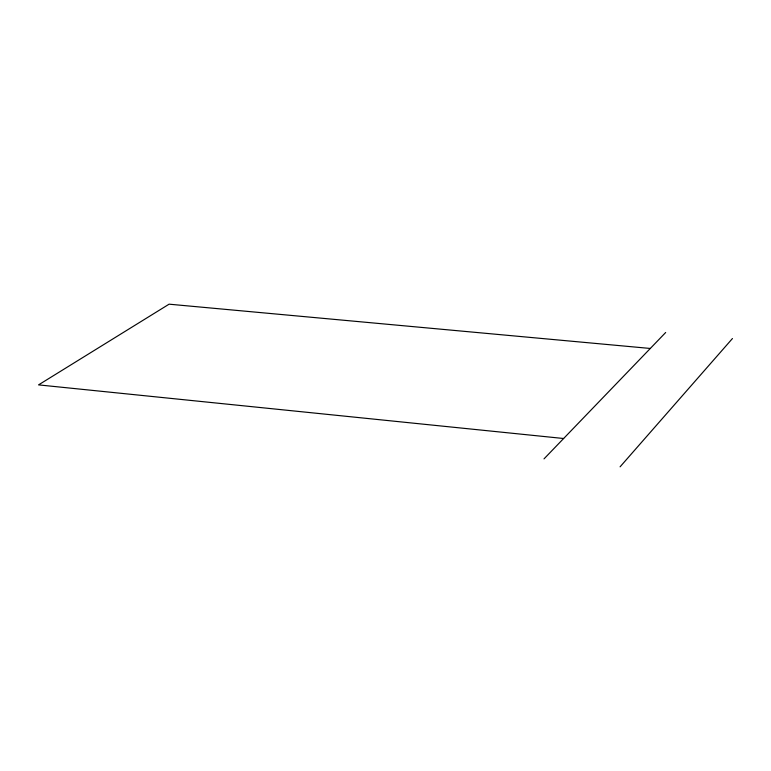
<?xml version="1.0" encoding="UTF-8"?>
<svg xmlns="http://www.w3.org/2000/svg" width="771" height="771" viewBox="0 0 771 771"><rect width="100%" height="100%" fill="white"/><g stroke="black" fill="none" stroke-linecap="round" stroke-linejoin="round"><path stroke-width="1.16" d="M620.086 466.821L732.45 338.527M544.008 458.88L665.681 332.494M650.31 348.463L169.09 304.179L38.55 384.883L563.62 438.506"/></g></svg>
